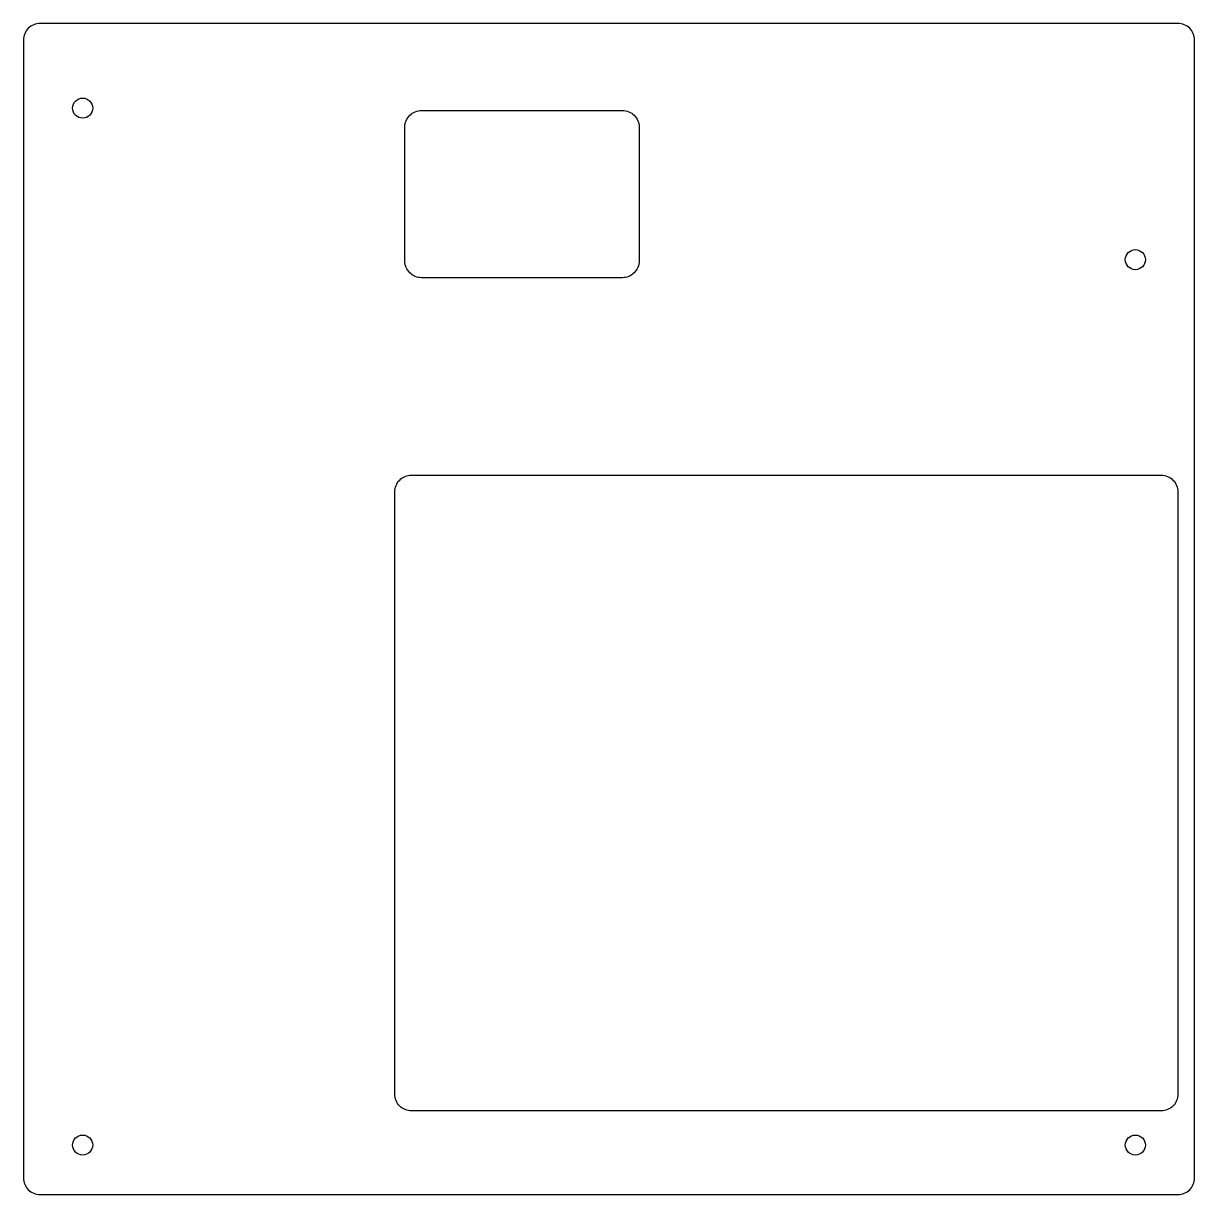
# Model space of a CAD drawing. Header units: millimetres. Extents: x 0 to 175, y 0 to 175.
import ezdxf

# ---------------------------------------------------------------- set-up
doc = ezdxf.new("R2010")
doc.units = ezdxf.units.MM
doc.layers.get('0').update_dxf_attribs({"linetype": 'CONTINUOUS'})

msp = doc.modelspace()

# ---------------------------------------------------------------- linework, layer by layer
for points in [[(2.5, 0), (172.5, 0, 0.414214), (175, 2.5), (175, 172.5, 0.414214), (172.5, 175), (2.5, 175, 0.414214), (0, 172.5), (0, 2.5, 0.414214)], [(59.5, 162), (89.5, 162, -0.414214), (92, 159.5), (92, 139.5, -0.414214), (89.5, 137), (59.5, 137, -0.414214), (57, 139.5), (57, 159.5, -0.414214)], [(170, 12.5), (58, 12.5, -0.414214), (55.5, 15), (55.5, 105, -0.414214), (58, 107.5), (170, 107.5, -0.414214), (172.5, 105), (172.5, 15, -0.414214)]]:
    msp.add_lwpolyline(points, format="xyb", close=True)
for centre in [(8.85, 162.34), (166.15, 139.7), (8.85, 7.4), (166.15, 7.4)]:
    msp.add_circle(centre, 1.5)

doc.saveas('drawing.dxf')
